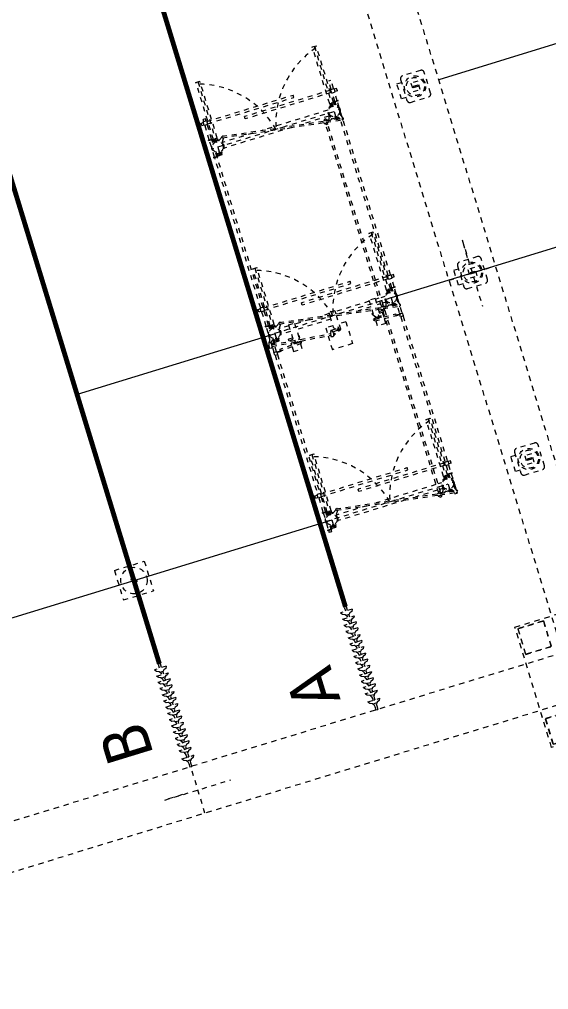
# Model space of a CAD drawing. Header units: metres. Extents: x 0 to 551036, y 0 to 1845929.
# Drawn here: x 547441.04 to 547451.92, y 1841870.06 to 1841889.98 of the extents above; entities that cross this region are included whole.
import ezdxf

# ---------------------------------------------------------------- set-up
doc = ezdxf.new("R2010")
doc.units = ezdxf.units.M
doc.header["$MEASUREMENT"] = 0
for name, pattern in [('02 Xref HH1 MBXD$0$HIDDEN', [0.375, 0.25, -0.125]), ('02 Xref HH1 NDK$0$HIDDEN', [0.375, 0.25, -0.125]), ('02 Xref KB1 MBTB$0$DASHED2', [0.375, 0.25, -0.125]), ('02 Xref KB1 MBTB$0$HIDDEN', [0.375, 0.25, -0.125])]:
    doc.linetypes.add(name, pattern=pattern)
doc.layers.add('_0', color=7, linetype='Continuous', lineweight=0)
doc.layers.add('Level 59', color=7, linetype='Continuous', lineweight=0)
doc.styles.add('Tahoma-R', font='tahoma.ttf')

# ---------------------------------------------------------------- blocks, each defined once
blk = doc.blocks.new('YL')
at = {"color": 251, "linetype": '02 Xref HH1 NDK$0$HIDDEN', "lineweight": -2, "ltscale": 4500}
for p, q in [((-933392, 2746396, 0), (-923392, 2736396, 0)), ((-923392, 2746396, 0), (-933392, 2736396, 0)), ((-933392, 2576396, 0), (-933392, 2736396, 0)), ((-923392, 2576396, 0), (-923392, 2736396, 0)), ((-933392, 2576396, 0), (-923392, 2566396, 0)), ((-923392, 2576396, 0), (-933392, 2566396, 0))]:
    blk.add_line(p, q, dxfattribs=at)
at = {"color": 251, "linetype": '02 Xref HH1 NDK$0$HIDDEN', "lineweight": -2, "ltscale": 4500, "elevation": 0}
for points in [[(-941302, 2728486), (-915482, 2728486), (-915482, 2754306), (-941302, 2754306), (-941302, 2728486)], [(-940802, 2753806), (-935302, 2753806), (-935302, 2748306), (-940802, 2748306), (-940802, 2753806)], [(-915982, 2753806), (-921482, 2753806), (-921482, 2748306), (-915982, 2748306), (-915982, 2753806)], [(-923392, 2736396), (-933392, 2736396), (-933392, 2746396), (-923392, 2746396), (-923392, 2736396)], [(-933392, 2736396), (-923392, 2736396), (-923392, 2746396), (-933392, 2746396), (-933392, 2736396)], [(-940802, 2728986), (-935302, 2728986), (-935302, 2734486), (-940802, 2734486), (-940802, 2728986)], [(-915982, 2728986), (-921482, 2728986), (-921482, 2734486), (-915982, 2734486), (-915982, 2728986)], [(-941302, 2584306), (-915482, 2584306), (-915482, 2558486), (-941302, 2558486), (-941302, 2584306)], [(-940802, 2583806), (-935302, 2583806), (-935302, 2578306), (-940802, 2578306), (-940802, 2583806)], [(-915982, 2583806), (-921482, 2583806), (-921482, 2578306), (-915982, 2578306), (-915982, 2583806)], [(-923392, 2566396), (-933392, 2566396), (-933392, 2576396), (-923392, 2576396), (-923392, 2566396)], [(-923392, 2576396), (-933392, 2576396), (-933392, 2566396), (-923392, 2566396), (-923392, 2576396)], [(-933392, 2576396), (-923392, 2576396), (-923392, 2566396), (-933392, 2566396), (-933392, 2576396)], [(-940802, 2558986), (-935302, 2558986), (-935302, 2564486), (-940802, 2564486), (-940802, 2558986)], [(-915982, 2558986), (-921482, 2558986), (-921482, 2564486), (-915982, 2564486), (-915982, 2558986)]]:
    blk.add_lwpolyline(points, close=True, dxfattribs=at)
at = {"color": 251, "linetype": '02 Xref HH1 NDK$0$HIDDEN', "elevation": 0}
for points in [[(-928392, 2659678), (-928392, 2663497), (-928392, 2649295)], [(-933392, 2656396), (-923392, 2656396)]]:
    blk.add_lwpolyline(points, dxfattribs=at)
blk = doc.blocks.new('PL')
at = {"color": 251, "linetype": '02 Xref KB1 MBTB$0$HIDDEN', "lineweight": -2, "ltscale": 2000}
for p, q in [((485148, 3219606, 0), (485142, 3219600, 0)), ((485142, 3219600, 0), (485142, 3213192, 0)), ((491485, 3219606, 0), (485148, 3219606, 0)), ((491485, 3219606, 0), (491492, 3219600, 0)), ((491492, 3219600, 0), (491492, 3213192, 0)), ((485142, 3213192, 0), (485148, 3213186, 0)), ((491492, 3213192, 0), (491485, 3213186, 0)), ((491485, 3213186, 0), (485148, 3213186, 0)), ((493571, 3175723, 0), (493571, 3175223, 0)), ((493571, 3175723, 0), (494071, 3175723, 0)), ((494071, 3175723, 0), (494071, 3175223, 0)), ((525764, 3175683, 0), (525730, 3175365, 0)), ((526060, 3175792, 0), (525919, 3175807, 0)), ((526068, 3175891, 0), (526058, 3175792, 0)), ((526393, 3175755, 0), (526060, 3175792, 0)), ((526406, 3175855, 0), (526068, 3175891, 0)), ((526473, 3175744, 0), (526391, 3175753, 0)), ((526406, 3175855, 0), (526396, 3175755, 0)), ((526823, 3175574, 0), (526475, 3175746, 0)), ((526913, 3175529, 0), (526823, 3175574, 0)), ((527247, 3175290, 0), (526992, 3175545, 0)), ((533571, 3175723, 0), (533571, 3175223, 0)), ((533571, 3175723, 0), (534071, 3175723, 0)), ((534071, 3175723, 0), (534071, 3175223, 0)), ((573571, 3175723, 0), (574071, 3175723, 0)), ((573571, 3175723, 0), (573571, 3175223, 0)), ((574071, 3175723, 0), (574071, 3175223, 0)), ((486030, 3174598, 0), (486030, 3175098, 0)), ((486498, 3175098, 0), (486030, 3175098, 0)), ((486498, 3174598, 0), (486030, 3174598, 0)), ((486498, 3175298, 0), (486498, 3174348, 0)), ((486598, 3175298, 0), (486498, 3175298, 0)), ((486498, 3174348, 0), (487179, 3174348, 0)), ((486598, 3175298, 0), (486598, 3174448, 0)), ((487967, 3175098, 0), (486598, 3175098, 0)), ((487314, 3174598, 0), (486598, 3174598, 0)), ((486598, 3174448, 0), (487225, 3174448, 0)), ((486656, 3174268, 0), (486656, 3173428, 0)), ((486656, 3174268, 0), (486998, 3174268, 0)), ((486656, 3173428, 0), (486998, 3173428, 0)), ((502372, 3173848, 0), (486705, 3173848, 0)), ((486906, 3174029, 0), (486906, 3173644, 0)), ((486906, 3174029, 0), (486906, 3173644, 0)), ((486906, 3174029, 0), (486906, 3173644, 0)), ((486998, 3174248, 0), (486998, 3174348, 0)), ((486998, 3174248, 0), (487143, 3174248, 0)), ((486998, 3173448, 0), (487143, 3173448, 0)), ((486998, 3173448, 0), (486998, 3173348, 0)), ((486998, 3173448, 0), (486998, 3173348, 0)), ((488406, 3175199, 0), (488406, 3148848, 0)), ((490214, 3175098, 0), (488846, 3175098, 0)), ((490214, 3174598, 0), (489498, 3174598, 0)), ((490214, 3174448, 0), (489587, 3174448, 0)), ((489814, 3174348, 0), (489633, 3174348, 0)), ((490314, 3174348, 0), (489633, 3174348, 0)), ((489814, 3174248, 0), (489669, 3174248, 0)), ((489814, 3173448, 0), (489669, 3173448, 0)), ((489814, 3174248, 0), (489814, 3174348, 0)), ((490156, 3174268, 0), (489814, 3174268, 0)), ((489814, 3173448, 0), (489814, 3173348, 0)), ((489814, 3173448, 0), (489814, 3173348, 0)), ((490156, 3173428, 0), (489814, 3173428, 0)), ((489906, 3174029, 0), (489906, 3173644, 0)), ((489906, 3174029, 0), (489906, 3173644, 0)), ((490156, 3174268, 0), (490156, 3173428, 0)), ((490156, 3174268, 0), (502372, 3174268, 0)), ((490156, 3173428, 0), (502372, 3173428, 0)), ((490214, 3175298, 0), (490214, 3174448, 0)), ((490214, 3175298, 0), (490314, 3175298, 0)), ((490314, 3175298, 0), (490314, 3174348, 0)), ((493446, 3175098, 0), (490314, 3175098, 0)), ((493446, 3174598, 0), (490314, 3174598, 0)), ((493446, 3174473, 0), (493446, 3175223, 0)), ((493446, 3175223, 0), (494196, 3175223, 0)), ((493446, 3174473, 0), (494196, 3174473, 0)), ((493571, 3174473, 0), (493571, 3155898, 0)), ((494071, 3174473, 0), (494071, 3155898, 0)), ((494196, 3174473, 0), (494196, 3175223, 0)), ((524076, 3175098, 0), (494196, 3175098, 0)), ((524076, 3174598, 0), (494196, 3174598, 0)), ((502372, 3174268, 0), (502372, 3173428, 0)), ((524076, 3175168, 0), (524076, 3174528, 0)), ((524076, 3175168, 0), (524676, 3175168, 0)), ((524076, 3174598, 0), (524076, 3174598, 0)), ((524076, 3174528, 0), (524526, 3174528, 0)), ((524526, 3174620, 0), (524526, 3173430, 0)), ((524526, 3174620, 0), (524626, 3174620, 0)), ((524603, 3173430, 0), (524526, 3173430, 0)), ((524585, 3173790, 0), (524922, 3173806, 0)), ((524808, 3169241, 0), (524585, 3173790, 0)), ((524626, 3174620, 0), (524626, 3173792, 0)), ((524626, 3174528, 0), (524676, 3174528, 0)), ((525989, 3175196, 0), (524640, 3162968, 0)), ((524676, 3175168, 0), (524676, 3174528, 0)), ((524676, 3175098, 0), (525978, 3175098, 0)), ((524676, 3174598, 0), (525921, 3174598, 0)), ((525145, 3169257, 0), (524922, 3173806, 0)), ((526327, 3175159, 0), (524977, 3162920, 0)), ((525995, 3175195, 0), (525854, 3175210, 0)), ((526328, 3175159, 0), (525995, 3175195, 0)), ((526263, 3174598, 0), (526498, 3174598, 0)), ((526320, 3175098, 0), (526498, 3175098, 0)), ((526410, 3175150, 0), (526328, 3175159, 0)), ((526707, 3175224, 0), (526410, 3175150, 0)), ((526498, 3175172, 0), (526498, 3174348, 0)), ((526498, 3174348, 0), (527179, 3174348, 0)), ((530257, 3173848, 0), (526550, 3173848, 0)), ((526598, 3175197, 0), (526598, 3174448, 0)), ((526598, 3175098, 0), (526873, 3175098, 0)), ((526598, 3174598, 0), (527314, 3174598, 0)), ((526598, 3174448, 0), (527225, 3174448, 0)), ((526656, 3174268, 0), (526656, 3173428, 0)), ((526656, 3174268, 0), (526998, 3174268, 0)), ((526656, 3173428, 0), (526998, 3173428, 0)), ((542372, 3173848, 0), (526705, 3173848, 0)), ((526884, 3175268, 0), (526707, 3175224, 0)), ((527339, 3174633, 0), (526753, 3175219, 0)), ((526906, 3174029, 0), (526906, 3173644, 0)), ((526906, 3174029, 0), (526906, 3173644, 0)), ((526906, 3174029, 0), (526906, 3173644, 0)), ((526998, 3174248, 0), (526998, 3174348, 0)), ((526998, 3174348, 0), (527179, 3174348, 0)), ((526998, 3174248, 0), (527143, 3174248, 0)), ((526998, 3173448, 0), (527143, 3173448, 0)), ((526998, 3173448, 0), (526998, 3173348, 0)), ((526998, 3173448, 0), (526998, 3173348, 0)), ((527530, 3175173, 0), (528406, 3175173, 0)), ((528404, 3173848, 0), (528406, 3148848, 0)), ((528846, 3175098, 0), (530214, 3175098, 0)), ((529498, 3174598, 0), (530214, 3174598, 0)), ((530214, 3174448, 0), (529587, 3174448, 0)), ((529814, 3174348, 0), (529633, 3174348, 0)), ((530314, 3174348, 0), (529633, 3174348, 0)), ((529814, 3174248, 0), (529669, 3174248, 0)), ((529814, 3173448, 0), (529669, 3173448, 0)), ((529814, 3174248, 0), (529814, 3174348, 0)), ((530156, 3174268, 0), (529814, 3174268, 0)), ((529814, 3173448, 0), (529814, 3173348, 0)), ((529814, 3173448, 0), (529814, 3173348, 0)), ((530156, 3173428, 0), (529814, 3173428, 0)), ((529906, 3174029, 0), (529906, 3173644, 0)), ((529906, 3174029, 0), (529906, 3173644, 0)), ((530156, 3174268, 0), (530156, 3173428, 0)), ((530156, 3174268, 0), (542372, 3174268, 0)), ((530156, 3173428, 0), (542372, 3173428, 0)), ((530214, 3175298, 0), (530214, 3174448, 0)), ((530214, 3175298, 0), (530314, 3175298, 0)), ((530314, 3175298, 0), (530314, 3174348, 0)), ((530314, 3175098, 0), (533446, 3175098, 0)), ((530314, 3174598, 0), (533446, 3174598, 0)), ((533446, 3174473, 0), (533446, 3175223, 0)), ((533446, 3175223, 0), (534196, 3175223, 0)), ((533446, 3174473, 0), (534196, 3174473, 0)), ((533571, 3174473, 0), (533571, 3155898, 0)), ((534071, 3174473, 0), (534071, 3155898, 0)), ((534196, 3174473, 0), (534196, 3175223, 0)), ((534196, 3175098, 0), (566498, 3175098, 0)), ((534196, 3174598, 0), (566498, 3174598, 0)), ((542372, 3174268, 0), (542372, 3173428, 0)), ((566498, 3175298, 0), (566498, 3174348, 0)), ((566598, 3175298, 0), (566498, 3175298, 0)), ((566498, 3174348, 0), (567179, 3174348, 0)), ((566598, 3175298, 0), (566598, 3174448, 0)), ((566598, 3175098, 0), (567967, 3175098, 0)), ((566598, 3174598, 0), (567314, 3174598, 0)), ((566598, 3174448, 0), (567225, 3174448, 0)), ((566656, 3174268, 0), (566656, 3173428, 0)), ((566656, 3174268, 0), (566998, 3174268, 0)), ((566656, 3173428, 0), (566998, 3173428, 0)), ((582372, 3173848, 0), (566705, 3173848, 0)), ((582372, 3173848, 0), (566705, 3173848, 0)), ((566906, 3174029, 0), (566906, 3173644, 0)), ((566906, 3174029, 0), (566906, 3173644, 0)), ((566906, 3174029, 0), (566906, 3173644, 0)), ((566998, 3174248, 0), (566998, 3174348, 0)), ((566998, 3174348, 0), (567179, 3174348, 0)), ((566998, 3174248, 0), (567143, 3174248, 0)), ((566998, 3173448, 0), (566998, 3173348, 0)), ((566998, 3173448, 0), (566998, 3173348, 0)), ((566998, 3173448, 0), (567143, 3173448, 0)), ((568406, 3175199, 0), (568406, 3175173, 0)), ((568406, 3173848, 0), (568406, 3148848, 0)), ((568846, 3175098, 0), (570214, 3175098, 0)), ((569498, 3174598, 0), (570214, 3174598, 0)), ((570214, 3174448, 0), (569587, 3174448, 0)), ((569814, 3174348, 0), (569633, 3174348, 0)), ((570314, 3174348, 0), (569633, 3174348, 0)), ((569814, 3174248, 0), (569669, 3174248, 0)), ((569814, 3173448, 0), (569669, 3173448, 0)), ((569814, 3174248, 0), (569814, 3174348, 0)), ((570156, 3174268, 0), (569814, 3174268, 0)), ((569814, 3173448, 0), (569814, 3173348, 0)), ((569814, 3173448, 0), (569814, 3173348, 0)), ((570156, 3173428, 0), (569814, 3173428, 0)), ((569906, 3174029, 0), (569906, 3173644, 0)), ((569906, 3174029, 0), (569906, 3173644, 0)), ((570156, 3174268, 0), (570156, 3173428, 0)), ((570156, 3174268, 0), (582372, 3174268, 0)), ((570156, 3173428, 0), (582372, 3173428, 0)), ((570214, 3175298, 0), (570214, 3174448, 0)), ((570214, 3175298, 0), (570314, 3175298, 0)), ((570314, 3175298, 0), (570314, 3174348, 0)), ((570314, 3175098, 0), (573446, 3175098, 0)), ((570314, 3174598, 0), (573446, 3174598, 0)), ((573446, 3175223, 0), (574196, 3175223, 0)), ((573446, 3174473, 0), (573446, 3175223, 0)), ((573446, 3174473, 0), (574196, 3174473, 0)), ((573571, 3174473, 0), (573571, 3155898, 0)), ((574071, 3174473, 0), (574071, 3155898, 0)), ((574196, 3174473, 0), (574196, 3175223, 0)), ((574196, 3175098, 0), (574696, 3175098, 0)), ((574196, 3174598, 0), (574696, 3174598, 0)), ((574696, 3174598, 0), (574696, 3175098, 0)), ((582372, 3174268, 0), (582372, 3173428, 0)), ((489946, 3172410, 0), (486745, 3151064, 0)), ((486998, 3173348, 0), (487179, 3173348, 0)), ((490242, 3172366, 0), (487048, 3151064, 0)), ((487806, 3158143, 0), (487806, 3172667, 0)), ((489006, 3166145, 0), (489006, 3172640, 0)), ((489182, 3172587, 0), (489898, 3172092, 0)), ((489814, 3173348, 0), (489633, 3173348, 0)), ((489667, 3173073, 0), (490146, 3172380, 0)), ((489946, 3172410, 0), (490242, 3172366, 0)), ((526016, 3171243, 0), (526016, 3171498, 0)), ((526016, 3171498, 0), (526406, 3171498, 0)), ((526406, 3170648, 0), (526406, 3171498, 0)), ((529946, 3172410, 0), (526745, 3151064, 0)), ((526998, 3173348, 0), (527179, 3173348, 0)), ((530242, 3172366, 0), (527048, 3151064, 0)), ((527806, 3170648, 0), (527806, 3172667, 0)), ((529006, 3170648, 0), (529006, 3172640, 0)), ((529182, 3172587, 0), (529898, 3172092, 0)), ((529814, 3173348, 0), (529633, 3173348, 0)), ((529667, 3173073, 0), (530146, 3172380, 0)), ((529946, 3172410, 0), (530242, 3172366, 0)), ((569946, 3172410, 0), (566745, 3151064, 0)), ((566998, 3173348, 0), (567179, 3173348, 0)), ((570242, 3172366, 0), (567048, 3151064, 0)), ((567806, 3158143, 0), (567806, 3172667, 0)), ((569006, 3166145, 0), (569006, 3172640, 0)), ((569182, 3172587, 0), (569898, 3172092, 0)), ((569814, 3173348, 0), (569633, 3173348, 0)), ((569667, 3173073, 0), (570146, 3172380, 0)), ((569946, 3172410, 0), (570242, 3172366, 0)), ((524710, 3171243, 0), (523666, 3171243, 0)), ((523666, 3171243, 0), (523666, 3169453, 0)), ((524798, 3169453, 0), (523666, 3169453, 0)), ((525015, 3170348, 0), (525806, 3170348, 0)), ((525540, 3171243, 0), (525048, 3171243, 0)), ((525121, 3170648, 0), (525079, 3170606, 0)), ((525384, 3169868, 0), (525104, 3170104, 0)), ((525472, 3170648, 0), (525121, 3170648, 0)), ((525357, 3169627, 0), (525150, 3169060, 0)), ((525337, 3169453, 0), (525293, 3169453, 0)), ((525406, 3170817, 0), (525406, 3169956, 0)), ((525879, 3169453, 0), (525679, 3169453, 0)), ((526004, 3169348, 0), (525696, 3169606, 0)), ((529221, 3170648, 0), (525815, 3170648, 0)), ((526086, 3171243, 0), (525882, 3171243, 0)), ((526086, 3170648, 0), (526086, 3171243, 0)), ((529221, 3170648, 0), (529221, 3169348, 0)), ((524808, 3169241, 0), (525145, 3169257, 0)), ((524971, 3169249, 0), (524932, 3169140, 0)), ((524932, 3169140, 0), (525150, 3169060, 0)), ((529221, 3169348, 0), (526004, 3169348, 0)), ((526016, 3169348, 0), (526016, 3169198, 0)), ((526016, 3169198, 0), (526406, 3169198, 0)), ((526406, 3169198, 0), (526406, 3169348, 0)), ((527806, 3161998, 0), (527806, 3169348, 0)), ((529006, 3166145, 0), (529006, 3169348, 0)), ((492271, 3166798, 0), (492771, 3166798, 0)), ((492271, 3148223, 0), (492271, 3166798, 0)), ((492771, 3148223, 0), (492771, 3166798, 0)), ((532271, 3166798, 0), (532771, 3166798, 0)), ((532271, 3148223, 0), (532271, 3166798, 0)), ((532771, 3148223, 0), (532771, 3166798, 0)), ((572271, 3166798, 0), (572771, 3166798, 0)), ((572271, 3148223, 0), (572271, 3166798, 0)), ((572771, 3148223, 0), (572771, 3166798, 0)), ((489006, 3151273, 0), (489006, 3164122, 0)), ((521696, 3159178, 0), (521696, 3163488, 0)), ((524703, 3163518, 0), (521716, 3163518, 0)), ((526406, 3163518, 0), (525045, 3163518, 0)), ((526406, 3161998, 0), (526406, 3163518, 0)), ((529006, 3161998, 0), (529006, 3163772, 0)), ((529006, 3161998, 0), (529006, 3163772, 0)), ((569006, 3150030, 0), (569006, 3164122, 0)), ((524329, 3162870, 0), (524285, 3162553, 0)), ((524545, 3162375, 0), (524404, 3162395, 0)), ((524628, 3162969, 0), (524487, 3162989, 0)), ((524542, 3162376, 0), (524504, 3162104, 0)), ((524841, 3162057, 0), (524504, 3162104, 0)), ((524877, 3162329, 0), (524545, 3162375, 0)), ((524960, 3162923, 0), (524628, 3162969, 0)), ((524879, 3162328, 0), (524841, 3162057, 0)), ((524958, 3162317, 0), (524877, 3162329, 0)), ((525436, 3162420, 0), (524958, 3162317, 0)), ((525042, 3162911, 0), (524960, 3162923, 0)), ((525472, 3162681, 0), (525042, 3162911, 0)), ((525206, 3162335, 0), (525206, 3161298, 0)), ((525406, 3161429, 0), (525406, 3160514, 0)), ((525408, 3162708, 0), (525506, 3162708, 0)), ((525606, 3162608, 0), (525506, 3162708, 0)), ((525606, 3162608, 0), (525606, 3161298, 0)), ((526004, 3161998, 0), (525606, 3161665, 0)), ((528437, 3161998, 0), (526004, 3161998, 0)), ((529221, 3161998, 0), (528740, 3161998, 0)), ((529221, 3160698, 0), (529221, 3161998, 0)), ((524848, 3160998, 0), (525857, 3160998, 0)), ((525206, 3161329, 0), (525021, 3161174, 0)), ((525021, 3160798, 0), (525021, 3161174, 0)), ((525121, 3160698, 0), (525021, 3160798, 0)), ((528242, 3160698, 0), (525121, 3160698, 0)), ((525606, 3161298, 0), (525206, 3161298, 0)), ((526406, 3159178, 0), (526406, 3160698, 0)), ((529221, 3160698, 0), (528545, 3160698, 0)), ((529006, 3153348, 0), (529006, 3160698, 0)), ((526406, 3159178, 0), (521696, 3159178, 0)), ((487806, 3151273, 0), (487806, 3156120, 0)), ((493571, 3155898, 0), (494071, 3155898, 0)), ((527806, 3153348, 0), (527806, 3156120, 0)), ((533571, 3155898, 0), (534071, 3155898, 0)), ((567806, 3150173, 0), (567806, 3156120, 0)), ((573571, 3155898, 0), (574071, 3155898, 0)), ((524808, 3153456, 0), (524585, 3148907, 0)), ((524808, 3153456, 0), (525145, 3153439, 0)), ((525145, 3153439, 0), (524922, 3148891, 0)), ((524932, 3153557, 0), (525150, 3153636, 0)), ((524971, 3153448, 0), (524932, 3153557, 0)), ((525430, 3152867, 0), (525150, 3153636, 0)), ((526016, 3153348, 0), (526016, 3153498, 0)), ((526016, 3153498, 0), (526406, 3153498, 0)), ((526406, 3153498, 0), (526406, 3153348, 0)), ((486690, 3151514, 0), (486812, 3151514, 0)), ((524798, 3153243, 0), (523666, 3153243, 0)), ((523666, 3151453, 0), (523666, 3153243, 0)), ((524710, 3151453, 0), (523666, 3151453, 0)), ((525015, 3152348, 0), (525806, 3152348, 0)), ((525882, 3151453, 0), (525048, 3151453, 0)), ((525121, 3152048, 0), (525079, 3152091, 0)), ((525384, 3152828, 0), (525104, 3152593, 0)), ((525472, 3152048, 0), (525121, 3152048, 0)), ((525337, 3153243, 0), (525293, 3153243, 0)), ((526004, 3153348, 0), (525384, 3152828, 0)), ((525406, 3151880, 0), (525406, 3152741, 0)), ((529221, 3152048, 0), (525472, 3152048, 0)), ((525879, 3153243, 0), (525679, 3153243, 0)), ((526086, 3151453, 0), (525882, 3151453, 0)), ((529221, 3153348, 0), (526004, 3153348, 0)), ((526016, 3151453, 0), (526016, 3151198, 0)), ((526086, 3152048, 0), (526086, 3151453, 0)), ((526406, 3152048, 0), (526406, 3151198, 0)), ((526690, 3151514, 0), (526812, 3151514, 0)), ((527806, 3151273, 0), (527806, 3152048, 0)), ((529006, 3151273, 0), (529006, 3152048, 0)), ((529221, 3152048, 0), (529221, 3153348, 0)), ((566690, 3151514, 0), (566812, 3151514, 0)), ((486745, 3151064, 0), (486208, 3147483, 0)), ((486550, 3151239, 0), (486250, 3151239, 0)), ((486250, 3150889, 0), (486250, 3151239, 0)), ((486550, 3150889, 0), (486250, 3150889, 0)), ((487048, 3151064, 0), (486504, 3147438, 0)), ((486550, 3151231, 0), (486550, 3151374, 0)), ((486550, 3150896, 0), (486550, 3151231, 0)), ((486550, 3150814, 0), (486550, 3150896, 0)), ((486662, 3150511, 0), (486550, 3150814, 0)), ((486964, 3150008, 0), (486899, 3150072, 0)), ((486982, 3150356, 0), (487150, 3150814, 0)), ((487247, 3150290, 0), (487036, 3150502, 0)), ((487081, 3149725, 0), (487081, 3148848, 0)), ((487150, 3151231, 0), (487150, 3151374, 0)), ((487450, 3151239, 0), (487150, 3151239, 0)), ((487150, 3150896, 0), (487150, 3151231, 0)), ((487150, 3150814, 0), (487150, 3150896, 0)), ((487450, 3150889, 0), (487150, 3150889, 0)), ((487450, 3150855, 0), (487450, 3151273, 0)), ((492271, 3151273, 0), (487450, 3151273, 0)), ((492271, 3150855, 0), (487450, 3150855, 0)), ((487530, 3150173, 0), (487868, 3150173, 0)), ((487806, 3150173, 0), (487806, 3150855, 0)), ((487995, 3150108, 0), (487974, 3150129, 0)), ((489006, 3150030, 0), (489006, 3150855, 0)), ((526250, 3151273, 0), (492771, 3151273, 0)), ((526250, 3150855, 0), (492771, 3150855, 0)), ((526016, 3151198, 0), (526406, 3151198, 0)), ((526745, 3151064, 0), (526208, 3147483, 0)), ((526250, 3150855, 0), (526250, 3151273, 0)), ((526550, 3151239, 0), (526250, 3151239, 0)), ((526550, 3150889, 0), (526250, 3150889, 0)), ((527048, 3151064, 0), (526504, 3147438, 0)), ((526550, 3151231, 0), (526550, 3151374, 0)), ((526550, 3150896, 0), (526550, 3151231, 0)), ((526550, 3150814, 0), (526550, 3150896, 0)), ((526662, 3150511, 0), (526550, 3150814, 0)), ((526964, 3150008, 0), (526899, 3150072, 0)), ((526982, 3150356, 0), (527150, 3150814, 0)), ((527247, 3150290, 0), (527036, 3150502, 0)), ((527081, 3149725, 0), (527081, 3148848, 0)), ((527150, 3151231, 0), (527150, 3151374, 0)), ((527450, 3151239, 0), (527150, 3151239, 0)), ((527150, 3150896, 0), (527150, 3151231, 0)), ((527150, 3150814, 0), (527150, 3150896, 0)), ((527450, 3150889, 0), (527150, 3150889, 0)), ((527450, 3150855, 0), (527450, 3151273, 0)), ((527450, 3151273, 0), (532271, 3151273, 0)), ((527450, 3150855, 0), (532271, 3150855, 0)), ((527530, 3150173, 0), (527868, 3150173, 0)), ((527806, 3150173, 0), (527806, 3150855, 0)), ((527995, 3150108, 0), (527974, 3150129, 0)), ((529006, 3150030, 0), (529006, 3150855, 0)), ((532771, 3151273, 0), (566250, 3151273, 0)), ((532771, 3150855, 0), (566250, 3150855, 0)), ((566745, 3151064, 0), (566208, 3147483, 0)), ((566250, 3150855, 0), (566250, 3151273, 0)), ((566250, 3151239, 0), (566550, 3151239, 0)), ((566250, 3150889, 0), (566550, 3150889, 0)), ((567048, 3151064, 0), (566504, 3147438, 0)), ((566550, 3151231, 0), (566550, 3151374, 0)), ((566550, 3150896, 0), (566550, 3151231, 0)), ((566550, 3150814, 0), (566550, 3150896, 0)), ((566662, 3150511, 0), (566550, 3150814, 0)), ((566964, 3150008, 0), (566899, 3150072, 0)), ((566982, 3150356, 0), (567150, 3150814, 0)), ((567247, 3150290, 0), (567036, 3150502, 0)), ((567081, 3149725, 0), (567081, 3148848, 0)), ((567150, 3151231, 0), (567150, 3151374, 0)), ((567150, 3151239, 0), (567450, 3151239, 0)), ((567150, 3150896, 0), (567150, 3151231, 0)), ((567150, 3150814, 0), (567150, 3150896, 0)), ((567150, 3150889, 0), (567450, 3150889, 0)), ((567450, 3150889, 0), (567450, 3151239, 0)), ((567530, 3150173, 0), (567868, 3150173, 0)), ((567995, 3150108, 0), (567974, 3150129, 0)), ((486300, 3148098, 0), (486030, 3148098, 0)), ((486030, 3148098, 0), (486030, 3147598, 0)), ((486225, 3147598, 0), (486030, 3147598, 0)), ((486208, 3147483, 0), (486504, 3147438, 0)), ((487339, 3147821, 0), (486517, 3147520, 0)), ((486598, 3147398, 0), (486598, 3147550, 0)), ((486991, 3148413, 0), (486600, 3148075, 0)), ((486626, 3148248, 0), (486800, 3148248, 0)), ((486641, 3148348, 0), (486916, 3148348, 0)), ((486656, 3148428, 0), (487007, 3148428, 0)), ((502372, 3148848, 0), (486705, 3148848, 0)), ((487967, 3147598, 0), (486731, 3147598, 0)), ((486779, 3149268, 0), (487081, 3149268, 0)), ((486906, 3149029, 0), (486906, 3148644, 0)), ((486906, 3149029, 0), (486906, 3148644, 0)), ((486906, 3149029, 0), (486906, 3148644, 0)), ((490214, 3147598, 0), (488846, 3147598, 0)), ((490214, 3148098, 0), (489498, 3148098, 0)), ((490214, 3148248, 0), (489587, 3148248, 0)), ((489814, 3149348, 0), (489633, 3149348, 0)), ((489814, 3148348, 0), (489633, 3148348, 0)), ((490314, 3148348, 0), (489633, 3148348, 0)), ((489814, 3149248, 0), (489669, 3149248, 0)), ((489814, 3148448, 0), (489669, 3148448, 0)), ((489814, 3149248, 0), (489814, 3149348, 0)), ((490156, 3149268, 0), (489814, 3149268, 0)), ((489814, 3148448, 0), (489814, 3148348, 0)), ((490156, 3148428, 0), (489814, 3148428, 0)), ((489906, 3149029, 0), (489906, 3148644, 0)), ((489906, 3149029, 0), (489906, 3148644, 0)), ((490156, 3149268, 0), (490156, 3148428, 0)), ((490156, 3149268, 0), (502372, 3149268, 0)), ((490156, 3148428, 0), (502372, 3148428, 0)), ((490214, 3147398, 0), (490214, 3148248, 0)), ((490314, 3147398, 0), (490314, 3148348, 0)), ((492146, 3148098, 0), (490314, 3148098, 0)), ((492146, 3147598, 0), (490314, 3147598, 0)), ((492146, 3148223, 0), (492896, 3148223, 0)), ((492146, 3148223, 0), (492146, 3147473, 0)), ((492146, 3147473, 0), (492896, 3147473, 0)), ((492271, 3146973, 0), (492271, 3147473, 0)), ((492771, 3146973, 0), (492771, 3147473, 0)), ((492896, 3148223, 0), (492896, 3147473, 0)), ((524076, 3148098, 0), (492896, 3148098, 0)), ((524076, 3147598, 0), (492896, 3147598, 0)), ((502372, 3149268, 0), (502372, 3148428, 0)), ((524076, 3147528, 0), (524076, 3148168, 0)), ((524076, 3148168, 0), (524526, 3148168, 0)), ((524076, 3148098, 0), (524076, 3148098, 0)), ((524076, 3147528, 0), (524676, 3147528, 0)), ((524526, 3148076, 0), (524526, 3149267, 0)), ((524603, 3149267, 0), (524526, 3149267, 0)), ((524526, 3148076, 0), (524626, 3148076, 0)), ((524585, 3148907, 0), (524922, 3148891, 0)), ((524626, 3148076, 0), (524626, 3148905, 0)), ((524626, 3148168, 0), (524676, 3148168, 0)), ((524676, 3147528, 0), (524676, 3148168, 0)), ((524905, 3148098, 0), (524676, 3148098, 0)), ((524905, 3147598, 0), (524676, 3147598, 0)), ((524905, 3148098, 0), (526300, 3148098, 0)), ((524905, 3147598, 0), (526225, 3147598, 0)), ((526208, 3147483, 0), (526504, 3147438, 0)), ((527339, 3147821, 0), (526517, 3147520, 0)), ((526991, 3148413, 0), (526600, 3148075, 0)), ((526656, 3148428, 0), (527007, 3148428, 0)), ((526698, 3148428, 0), (526748, 3148428, 0)), ((530350, 3148848, 0), (526705, 3148848, 0)), ((542372, 3148848, 0), (526705, 3148848, 0)), ((526731, 3147598, 0), (527967, 3147598, 0)), ((526779, 3149268, 0), (527081, 3149268, 0)), ((526906, 3149029, 0), (526906, 3148644, 0)), ((526906, 3149029, 0), (526906, 3148644, 0)), ((526906, 3149029, 0), (526906, 3148644, 0)), ((528846, 3147598, 0), (530214, 3147598, 0)), ((529498, 3148098, 0), (530214, 3148098, 0)), ((530214, 3148248, 0), (529587, 3148248, 0)), ((529814, 3149348, 0), (529633, 3149348, 0)), ((529814, 3148348, 0), (529633, 3148348, 0)), ((530314, 3148348, 0), (529633, 3148348, 0)), ((529814, 3149248, 0), (529669, 3149248, 0)), ((529814, 3148448, 0), (529669, 3148448, 0)), ((529814, 3149248, 0), (529814, 3149348, 0)), ((530156, 3149268, 0), (529814, 3149268, 0)), ((529814, 3148448, 0), (529814, 3148348, 0)), ((530156, 3148428, 0), (529814, 3148428, 0)), ((529906, 3149029, 0), (529906, 3148644, 0)), ((529906, 3149029, 0), (529906, 3148644, 0)), ((530156, 3149268, 0), (530156, 3148428, 0)), ((530156, 3149268, 0), (542372, 3149268, 0)), ((530156, 3148428, 0), (542372, 3148428, 0)), ((530214, 3147398, 0), (530214, 3148248, 0)), ((530314, 3147398, 0), (530314, 3148348, 0)), ((530314, 3148098, 0), (532146, 3148098, 0)), ((530314, 3147598, 0), (532146, 3147598, 0)), ((532146, 3148223, 0), (532146, 3147473, 0)), ((532146, 3148223, 0), (532896, 3148223, 0)), ((532146, 3147473, 0), (532896, 3147473, 0)), ((532271, 3146973, 0), (532271, 3147473, 0)), ((532771, 3146973, 0), (532771, 3147473, 0)), ((532896, 3148223, 0), (532896, 3147473, 0)), ((532896, 3148098, 0), (566300, 3148098, 0)), ((532896, 3147598, 0), (566225, 3147598, 0)), ((542372, 3149268, 0), (542372, 3148428, 0)), ((566208, 3147483, 0), (566504, 3147438, 0)), ((567339, 3147821, 0), (566517, 3147520, 0)), ((566991, 3148413, 0), (566600, 3148075, 0)), ((566656, 3148428, 0), (567007, 3148428, 0)), ((582372, 3148848, 0), (566705, 3148848, 0)), ((566731, 3147598, 0), (567967, 3147598, 0)), ((566779, 3149268, 0), (567081, 3149268, 0)), ((566906, 3149029, 0), (566906, 3148644, 0)), ((566906, 3149029, 0), (566906, 3148644, 0)), ((566906, 3149029, 0), (566906, 3148644, 0)), ((568846, 3147598, 0), (570214, 3147598, 0)), ((569498, 3148098, 0), (570214, 3148098, 0)), ((570214, 3148248, 0), (569587, 3148248, 0)), ((569814, 3149348, 0), (569633, 3149348, 0)), ((569814, 3148348, 0), (569633, 3148348, 0)), ((570314, 3148348, 0), (569633, 3148348, 0)), ((569814, 3149248, 0), (569669, 3149248, 0)), ((569814, 3148448, 0), (569669, 3148448, 0)), ((569814, 3149248, 0), (569814, 3149348, 0)), ((570156, 3149268, 0), (569814, 3149268, 0)), ((569814, 3148448, 0), (569814, 3148348, 0)), ((570156, 3148428, 0), (569814, 3148428, 0)), ((569906, 3149029, 0), (569906, 3148644, 0)), ((569906, 3149029, 0), (569906, 3148644, 0)), ((570156, 3149268, 0), (570156, 3148428, 0)), ((570156, 3149268, 0), (582372, 3149268, 0)), ((570156, 3148428, 0), (582372, 3148428, 0)), ((570214, 3147398, 0), (570214, 3148248, 0)), ((570314, 3147398, 0), (570314, 3148348, 0)), ((570314, 3148098, 0), (572146, 3148098, 0)), ((570314, 3147598, 0), (572146, 3147598, 0)), ((572146, 3148223, 0), (572146, 3147473, 0)), ((572146, 3148223, 0), (572896, 3148223, 0)), ((572146, 3147473, 0), (572896, 3147473, 0)), ((572271, 3146973, 0), (572271, 3147473, 0)), ((572771, 3146973, 0), (572771, 3147473, 0)), ((572896, 3148223, 0), (572896, 3147473, 0)), ((572896, 3148098, 0), (574696, 3148098, 0)), ((572896, 3147598, 0), (574696, 3147598, 0)), ((574696, 3148098, 0), (574696, 3147598, 0)), ((582372, 3149268, 0), (582372, 3148428, 0)), ((486498, 3147398, 0), (486498, 3147439, 0)), ((486598, 3147398, 0), (486498, 3147398, 0)), ((490214, 3147398, 0), (490314, 3147398, 0)), ((492271, 3146973, 0), (492771, 3146973, 0)), ((530214, 3147398, 0), (530314, 3147398, 0)), ((532271, 3146973, 0), (532771, 3146973, 0)), ((570214, 3147398, 0), (570314, 3147398, 0)), ((572271, 3146973, 0), (572771, 3146973, 0)), ((490634, 3133874), (486157, 3133874)), ((486763, 3134849), (490020, 3134849)), ((486763, 3133870), (486763, 3134849)), ((490020, 3134849), (490020, 3133870)), ((530652, 3133878), (526175, 3133878)), ((526782, 3134853), (530039, 3134853)), ((526782, 3133873), (526782, 3134853)), ((530039, 3134853), (530039, 3133873)), ((570647, 3133874, 0), (566170, 3133874, 0)), ((566776, 3134849, 0), (570034, 3134849, 0)), ((566776, 3133870, 0), (566776, 3134849, 0)), ((570034, 3134849, 0), (570034, 3133870, 0)), ((485552, 3133269), (485552, 3129397)), ((487500, 3132053), (487506, 3132059)), ((487500, 3132053), (487500, 3130613)), ((489285, 3132059), (487506, 3132059)), ((488273, 3131827), (488279, 3131833)), ((488273, 3131827), (488273, 3130855)), ((488496, 3131833), (488279, 3131833)), ((488496, 3131833), (488502, 3131827)), ((488502, 3130855), (488502, 3131827)), ((489291, 3132053), (489285, 3132059)), ((489291, 3130613), (489291, 3132053)), ((491239, 3129397), (491239, 3133269)), ((525570, 3133273), (525570, 3129401)), ((527518, 3132056), (527524, 3132063)), ((527518, 3132056), (527518, 3130617)), ((529304, 3132063), (527524, 3132063)), ((528292, 3131830), (528298, 3131836)), ((528292, 3131830), (528292, 3130858)), ((528515, 3131836), (528298, 3131836)), ((528515, 3131836), (528521, 3131830)), ((528521, 3130858), (528521, 3131830)), ((529310, 3132056), (529304, 3132063)), ((529310, 3130617), (529310, 3132056)), ((531257, 3129401), (531257, 3133273)), ((565565, 3133269, 0), (565565, 3129397, 0)), ((567513, 3132053, 0), (567519, 3132059, 0)), ((567513, 3132053, 0), (567513, 3130613, 0)), ((569298, 3132059, 0), (567519, 3132059, 0)), ((568286, 3131827, 0), (568292, 3131833, 0)), ((568286, 3131827, 0), (568286, 3130855, 0)), ((568509, 3131833, 0), (568292, 3131833, 0)), ((568509, 3131833, 0), (568515, 3131827, 0)), ((568515, 3130855, 0), (568515, 3131827, 0)), ((569304, 3132053, 0), (569298, 3132059, 0)), ((569304, 3130613, 0), (569304, 3132053, 0)), ((571252, 3129397, 0), (571252, 3133269, 0)), ((487506, 3130607), (487500, 3130613)), ((487506, 3130607), (489285, 3130607)), ((488279, 3130849), (488273, 3130855)), ((488279, 3130849), (488496, 3130849)), ((488496, 3130849), (488502, 3130855)), ((489285, 3130607), (489291, 3130613)), ((527524, 3130611), (527518, 3130617)), ((527524, 3130611), (529304, 3130611)), ((528298, 3130852), (528292, 3130858)), ((528298, 3130852), (528515, 3130852)), ((528515, 3130852), (528521, 3130858)), ((529304, 3130611), (529310, 3130617)), ((567519, 3130607, 0), (567513, 3130613, 0)), ((567519, 3130607, 0), (569298, 3130607, 0)), ((568292, 3130849, 0), (568286, 3130855, 0)), ((568292, 3130849, 0), (568509, 3130849, 0)), ((568509, 3130849, 0), (568515, 3130855, 0)), ((569298, 3130607, 0), (569304, 3130613, 0)), ((486157, 3128792), (490634, 3128792)), ((526175, 3128796), (530652, 3128796)), ((566170, 3128792, 0), (570647, 3128792, 0))]:
    blk.add_line(p, q, dxfattribs=at)
for centre, radius in [((488317, 3216375, 0), 2718), ((488317, 3216375, 0), 611), ((486906, 3173848, 0), 120), ((487281, 3173848, 0), 90), ((488406, 3173848, 0), 1125), ((488406, 3174973, 0), 90), ((489531, 3173848, 0), 90), ((489906, 3173848, 0), 120), ((526906, 3173848, 0), 120), ((527281, 3173848, 0), 90), ((528406, 3173848, 0), 1125), ((528406, 3174973, 0), 90), ((529531, 3173848, 0), 90), ((529906, 3173848, 0), 120), ((566906, 3173848, 0), 120), ((567281, 3173848, 0), 90), ((568406, 3173848, 0), 1125), ((568406, 3174973, 0), 90), ((569531, 3173848, 0), 90), ((569906, 3173848, 0), 120), ((488406, 3172723, 0), 90), ((528406, 3172723, 0), 90), ((568406, 3172723, 0), 90), ((525406, 3160998, 0), 300), ((488406, 3148848, 0), 1125), ((488406, 3149973, 0), 90), ((528406, 3148848, 0), 1125), ((528406, 3149973, 0), 90), ((568406, 3148848, 0), 1125), ((568406, 3149973, 0), 90), ((486906, 3148848, 0), 120), ((487281, 3148848, 0), 90), ((488406, 3147723, 0), 90), ((489531, 3148848, 0), 90), ((489906, 3148848, 0), 120), ((526906, 3148848, 0), 120), ((527281, 3148848, 0), 90), ((528406, 3147723, 0), 90), ((529531, 3148848, 0), 90), ((529906, 3148848, 0), 120), ((566386, 3147658, 0), 81.2), ((566906, 3148848, 0), 120), ((567281, 3148848, 0), 90), ((568406, 3147723, 0), 90), ((569531, 3148848, 0), 90), ((569906, 3148848, 0), 120), ((488411, 3131469), 2186), ((528430, 3131472), 2186), ((568425, 3131469, 0), 2186), ((488395, 3131371), 1865), ((528414, 3131375), 1865), ((568409, 3131371, 0), 1865)]:
    blk.add_circle(centre, radius, dxfattribs=at)
for centre, radius, start, end in [((525869, 3175350, 0), 140, 173.79968, 263.79968), ((525903, 3175668, 0), 140, 83.79968, 173.79968), ((526886, 3175439, 0), 150, 44.99996, 120.42774), ((526850, 3175404, 0), 140, 283.99682, 63.60241), ((488406, 3173848, 0), 1325, 338.13913, 291.86077), ((484198, 3179433, 0), 18567, 283.09799, 343.13135), ((489914, 3173243, 0), 300, 158.13913, 214.62962), ((528406, 3173848, 0), 1325, 338.13913, 291.86077), ((527530, 3175573, 0), 400, 225.00005, 270.00005), ((524198, 3179433, 0), 18567, 283.09799, 343.13135), ((529914, 3173243, 0), 300, 158.13913, 214.62962), ((568406, 3173848, 0), 1325, 338.13913, 291.86077), ((564198, 3179433, 0), 18567, 283.09799, 343.13135), ((569914, 3173243, 0), 300, 158.13913, 214.62962), ((489011, 3172340, 0), 300, 55.37038, 111.86077), ((490064, 3172190, 0), 175, 320.46836, 22.47454), ((529011, 3172340, 0), 300, 55.37038, 111.86077), ((530064, 3172190, 0), 175, 320.46836, 22.47454), ((569011, 3172340, 0), 300, 55.37038, 111.86077), ((570064, 3172190, 0), 175, 320.46836, 22.47454), ((525406, 3170348, 0), 200, 74.3056, 272.74084), ((524423, 3162534, 0), 140, 172.00153, 262.00153), ((524468, 3162851, 0), 140, 82.00153, 172.00153), ((525406, 3162557, 0), 140, 282.19868, 61.80427), ((484198, 3143264, 0), 18567, 16.86865, 76.90201), ((524198, 3143264, 0), 18567, 16.86865, 76.90201), ((564198, 3143264, 0), 18567, 16.86865, 76.90201), ((486690, 3151374, 0), 140, 90, 180), ((487010, 3151374, 0), 140, 360, 45.07725), ((525406, 3152348, 0), 200, 87.25916, 285.6944), ((526690, 3151374, 0), 140, 90, 180), ((527010, 3151374, 0), 140, 360, 45.07725), ((566690, 3151374, 0), 140, 90, 180), ((567010, 3151374, 0), 140, 360, 45.07725), ((486850, 3150404, 0), 140, 305.58519, 339.80286), ((486681, 3149725, 0), 400, 359.99999, 45), ((488406, 3148848, 0), 1325, 90, 187.36086), ((487530, 3150573, 0), 400, 225, 270.00001), ((487868, 3150023, 0), 150, 45, 90.00001), ((488406, 3148848, 0), 1325, 270, 90), ((526850, 3150404, 0), 140, 305.58519, 339.80286), ((526681, 3149725, 0), 400, 359.99999, 45), ((528406, 3148848, 0), 1325, 90, 187.36086), ((527530, 3150573, 0), 400, 225, 270.00001), ((527868, 3150023, 0), 150, 45, 90.00001), ((528406, 3148848, 0), 1325, 270, 90), ((566850, 3150404, 0), 140, 305.58519, 339.80286), ((566681, 3149725, 0), 400, 359.99999, 45), ((568406, 3148848, 0), 1325, 90, 187.36086), ((567530, 3150573, 0), 400, 225, 270.00001), ((567868, 3150023, 0), 150, 45, 90.00001), ((568406, 3148848, 0), 1325, 270, 90), ((486386, 3147658, 0), 175, 140.46972, 202.47385), ((486795, 3148640, 0), 300, 310.87037, 7.36086), ((487443, 3147540, 0), 300, 53.63923, 110.12962), ((488406, 3148848, 0), 1325, 233.63923, 270), ((526386, 3147658, 0), 175, 140.46972, 202.47385), ((526795, 3148640, 0), 300, 310.87037, 7.36086), ((527443, 3147540, 0), 300, 53.63923, 110.12962), ((528406, 3148848, 0), 1325, 233.63923, 270), ((566386, 3147658, 0), 175, 140.46972, 202.47385), ((566795, 3148640, 0), 300, 310.87037, 7.36086), ((567443, 3147540, 0), 300, 53.63923, 110.12962), ((568406, 3148848, 0), 1325, 233.63923, 270), ((486157, 3133269), 605, 90, 180), ((490634, 3133269), 605, 0, 90), ((526175, 3133273), 605, 90, 180), ((530652, 3133273), 605, 0, 90), ((566170, 3133269, 0), 605, 90, 180), ((570647, 3133269, 0), 605, 0, 90), ((486157, 3129397), 605, 180, 270), ((490634, 3129397), 605, 270, 0), ((526175, 3129401), 605, 180, 270), ((530652, 3129401), 605, 270, 0), ((566170, 3129397, 0), 605, 180, 270), ((570647, 3129397, 0), 605, 270, 0)]:
    blk.add_arc(centre, radius, start, end, dxfattribs=at)
for p in [(488395, 3131371), (528414, 3131375), (568409, 3131371, 0)]:
    blk.add_point(p, dxfattribs=at)
blk = doc.blocks.new('PM')
at = {"color": 251, "linetype": '02 Xref HH1 NDK$0$HIDDEN', "lineweight": 0, "ltscale": 200}
for p, q in [((449130, 3216596, 0), (448361, 3216596, 0)), ((449130, 3216195, 0), (448361, 3216195, 0)), ((450833, 3216596, 0), (450432, 3216596, 0)), ((450833, 3216195, 0), (450432, 3216195, 0)), ((449130, 3176596, 0), (448361, 3176596, 0)), ((449130, 3176195, 0), (448361, 3176195, 0)), ((450833, 3176596, 0), (450432, 3176596, 0)), ((450833, 3176195, 0), (450432, 3176195, 0))]:
    blk.add_line(p, q, dxfattribs=at)
at = {"color": 251, "linetype": '02 Xref HH1 NDK$0$HIDDEN', "lineweight": 0, "ltscale": 200, "elevation": 0}
for points in [[(450432, 3217698), (450032, 3217398), (449831, 3216897), (449531, 3216696), (449130, 3216596)], [(450432, 3217698), (450432, 3215194)], [(452135, 3217698), (451835, 3217398), (451634, 3216897), (451234, 3216696), (450833, 3216596)], [(452135, 3217698), (452135, 3217798)], [(452135, 3215194), (452135, 3217698)], [(453538, 3217698), (453137, 3217398), (452937, 3216897), (452636, 3216696), (452135, 3216596)], [(453438, 3217698), (453538, 3217698)], [(453438, 3215194), (453538, 3215194), (453538, 3217698)], [(454840, 3217698), (454440, 3217398), (454239, 3216897), (453939, 3216696), (453538, 3216596)], [(454840, 3217698), (454840, 3217798)], [(456143, 3217698), (455842, 3217398), (455642, 3216897), (455241, 3216696), (454840, 3216596)], [(454840, 3215194), (454840, 3217698)], [(456143, 3217698), (456143, 3217798)], [(457545, 3217698), (457145, 3217398), (456944, 3216897), (456644, 3216696), (456143, 3216596)], [(456143, 3215194), (456143, 3217698)], [(458848, 3217698), (458447, 3217398), (458347, 3216897), (457946, 3216696), (457545, 3216596)], [(457545, 3217698), (457545, 3215194)], [(458848, 3217698), (458848, 3217798)], [(458848, 3217698), (458848, 3217798)], [(458848, 3215194), (458848, 3217698)], [(460150, 3217698), (459850, 3217398), (459649, 3216897), (459349, 3216696), (458848, 3216596)], [(460150, 3217698), (460150, 3217798)], [(461553, 3217698), (461152, 3217398), (460952, 3216897), (460651, 3216696), (460150, 3216596)], [(460150, 3215194), (460150, 3217698)], [(462855, 3217698), (462454, 3217398), (462354, 3216897), (461953, 3216696), (461553, 3216596)], [(461553, 3217698), (461553, 3215194)], [(462855, 3217698), (462855, 3217798)], [(462855, 3215194), (462855, 3217698)], [(464158, 3217698), (463857, 3217398), (463657, 3216897), (463356, 3216696), (462855, 3216596)], [(465560, 3217698), (465159, 3217398), (464959, 3216897), (464658, 3216696), (464158, 3216596)], [(464158, 3217698), (464158, 3215194)], [(465560, 3217698), (465560, 3217798)], [(465560, 3217698), (465560, 3217798)], [(465560, 3215194), (465560, 3217698)], [(466863, 3217698), (466462, 3217398), (466362, 3216897), (465961, 3216696), (465560, 3216596)], [(466863, 3217698), (466863, 3217798)], [(468165, 3217698), (467864, 3217398), (467664, 3216897), (467363, 3216696), (466863, 3216596)], [(466863, 3215194), (466863, 3217698)], [(468165, 3217698), (468165, 3215194)], [(469568, 3217698), (469167, 3217398), (468966, 3216897), (468666, 3216696), (468265, 3216596)], [(469568, 3215194), (469568, 3217698)], [(448361, 3216596), (448361, 3216195)], [(450432, 3215194), (450032, 3215394), (449831, 3215895), (449531, 3216195), (449130, 3216195)], [(449731, 3216696), (449731, 3216095)], [(450432, 3216596), (450432, 3216195)], [(450432, 3215194), (450432, 3215294)], [(452135, 3215194), (451835, 3215394), (451634, 3215895), (451234, 3216195), (450833, 3216195)], [(451534, 3216696), (451534, 3216095)], [(452135, 3216596), (452135, 3216195)], [(453538, 3215194), (453137, 3215394), (452937, 3215895), (452636, 3216195), (452135, 3216195)], [(452837, 3216696), (452837, 3216095)], [(453538, 3216596), (453538, 3216195)], [(454840, 3215194), (454440, 3215394), (454239, 3215895), (453939, 3216195), (453538, 3216195)], [(454139, 3216696), (454139, 3216095)], [(456143, 3215194), (455842, 3215394), (455642, 3215895), (455241, 3216195), (454840, 3216195), (454840, 3216596)], [(455542, 3216696), (455542, 3216095)], [(456143, 3216596), (456143, 3216195)], [(456143, 3216596), (456143, 3216195)], [(457545, 3215194), (457145, 3215394), (456944, 3215895), (456644, 3216195), (456143, 3216195)], [(456844, 3216696), (456844, 3216095)], [(458848, 3215194), (458447, 3215394), (458347, 3215895), (457946, 3216195), (457545, 3216195)], [(458146, 3216696), (458146, 3216095)], [(460150, 3215194), (459850, 3215394), (459649, 3215895), (459349, 3216195), (458848, 3216195)], [(458848, 3215194), (458848, 3215294)], [(459549, 3216696), (459549, 3216095)], [(460150, 3216596), (460150, 3216195)], [(460150, 3216596), (460150, 3216195)], [(461553, 3215194), (461152, 3215394), (460952, 3215895), (460651, 3216195), (460150, 3216195)], [(460851, 3216696), (460851, 3216095)], [(462855, 3215194), (462454, 3215394), (462354, 3215895), (461953, 3216195), (461553, 3216195)], [(462154, 3216696), (462154, 3216095)], [(462855, 3216596), (462855, 3216195)], [(464158, 3215194), (463857, 3215394), (463657, 3215895), (463356, 3216195), (462855, 3216195)], [(463556, 3216696), (463556, 3216095)], [(465560, 3215194), (465159, 3215394), (464959, 3215895), (464658, 3216195), (464158, 3216195)], [(464859, 3216696), (464859, 3216095)], [(466863, 3215194), (466462, 3215394), (466362, 3215895), (465961, 3216195), (465560, 3216195)], [(465560, 3215194), (465560, 3215294)], [(466161, 3216696), (466161, 3216095)], [(466863, 3216596), (466863, 3216195)], [(466863, 3216596), (466863, 3216195)], [(468165, 3215194), (467864, 3215394), (467664, 3215895), (467363, 3216195), (466863, 3216195)], [(467564, 3216696), (467564, 3216095)], [(469568, 3215194), (469167, 3215394), (468966, 3215895), (468666, 3216195), (468265, 3216195)], [(468788, 3216724), (468788, 3216056)], [(469568, 3216596), (470369, 3216596)], [(469568, 3216195), (470369, 3216195)], [(470458, 3216168), (470458, 3216613)], [(450432, 3177698), (450031, 3177398), (449831, 3176897), (449531, 3176696), (449130, 3176596)], [(450432, 3177698), (450432, 3175194)], [(452135, 3177698), (451835, 3177398), (451634, 3176897), (451234, 3176696), (450833, 3176596)], [(452135, 3177698), (452135, 3177798)], [(452135, 3175194), (452135, 3177698)], [(453538, 3177698), (453137, 3177398), (452937, 3176897), (452636, 3176696), (452135, 3176596)], [(453438, 3177698), (453538, 3177698)], [(453438, 3175194), (453538, 3175194), (453538, 3177698)], [(454840, 3177698), (454440, 3177398), (454239, 3176897), (453939, 3176696), (453538, 3176596)], [(454840, 3177698), (454840, 3177798)], [(456143, 3177698), (455842, 3177398), (455642, 3176897), (455241, 3176696), (454840, 3176596)], [(454840, 3175194), (454840, 3177698)], [(456143, 3177698), (456143, 3177798)], [(457545, 3177698), (457145, 3177398), (456944, 3176897), (456644, 3176696), (456143, 3176596)], [(456143, 3175194), (456143, 3177698)], [(458848, 3177698), (458447, 3177398), (458347, 3176897), (457946, 3176696), (457545, 3176596)], [(457545, 3177698), (457545, 3175194)], [(458848, 3177698), (458848, 3177798)], [(458848, 3177698), (458848, 3177798)], [(458848, 3175194), (458848, 3177698)], [(460150, 3177698), (459850, 3177398), (459649, 3176897), (459349, 3176696), (458848, 3176596)], [(460150, 3177698), (460150, 3177798)], [(461553, 3177698), (461152, 3177398), (460952, 3176897), (460651, 3176696), (460150, 3176596)], [(460150, 3175194), (460150, 3177698)], [(462855, 3177698), (462454, 3177398), (462354, 3176897), (461953, 3176696), (461553, 3176596)], [(461553, 3177698), (461553, 3175194)], [(462855, 3177698), (462855, 3177798)], [(462855, 3175194), (462855, 3177698)], [(464158, 3177698), (463857, 3177398), (463657, 3176897), (463356, 3176696), (462855, 3176596)], [(465560, 3177698), (465159, 3177398), (464959, 3176897), (464658, 3176696), (464158, 3176596)], [(464158, 3177698), (464158, 3175194)], [(465560, 3177698), (465560, 3177798)], [(465560, 3177698), (465560, 3177798)], [(465560, 3175194), (465560, 3177698)], [(466862, 3177698), (466462, 3177398), (466362, 3176897), (465961, 3176696), (465560, 3176596)], [(466862, 3177698), (466862, 3177798)], [(468165, 3177698), (467864, 3177398), (467664, 3176897), (467363, 3176696), (466862, 3176596)], [(466862, 3175194), (466862, 3177698)], [(468165, 3177698), (468165, 3175194)], [(469567, 3177698), (469167, 3177398), (468966, 3176897), (468666, 3176696), (468265, 3176596)], [(469567, 3175194), (469567, 3177698)], [(448361, 3176596), (448361, 3176195)], [(450432, 3175194), (450031, 3175394), (449831, 3175895), (449531, 3176195), (449130, 3176195)], [(449731, 3176696), (449731, 3176095)], [(450432, 3176596), (450432, 3176195)], [(452135, 3175194), (451835, 3175394), (451634, 3175895), (451234, 3176195), (450833, 3176195)], [(451534, 3176696), (451534, 3176095)], [(452135, 3176596), (452135, 3176195)], [(453538, 3175194), (453137, 3175394), (452937, 3175895), (452636, 3176195), (452135, 3176195)], [(452837, 3176696), (452837, 3176095)], [(453538, 3176596), (453538, 3176195)], [(454840, 3175194), (454440, 3175394), (454239, 3175895), (453939, 3176195), (453538, 3176195)], [(454139, 3176696), (454139, 3176095)], [(456143, 3175194), (455842, 3175394), (455642, 3175895), (455241, 3176195), (454840, 3176195), (454840, 3176596)], [(455542, 3176696), (455542, 3176095)], [(456143, 3176596), (456143, 3176195)], [(456143, 3176596), (456143, 3176195)], [(457545, 3175194), (457145, 3175394), (456944, 3175895), (456644, 3176195), (456143, 3176195)], [(456844, 3176696), (456844, 3176095)], [(458848, 3175194), (458447, 3175394), (458347, 3175895), (457946, 3176195), (457545, 3176195)], [(458146, 3176696), (458146, 3176095)], [(460150, 3175194), (459850, 3175394), (459649, 3175895), (459349, 3176195), (458848, 3176195)], [(459549, 3176696), (459549, 3176095)], [(460150, 3176596), (460150, 3176195)], [(460150, 3176596), (460150, 3176195)], [(461553, 3175194), (461152, 3175394), (460952, 3175895), (460651, 3176195), (460150, 3176195)], [(460851, 3176696), (460851, 3176095)], [(462855, 3175194), (462454, 3175394), (462354, 3175895), (461953, 3176195), (461553, 3176195)], [(462154, 3176696), (462154, 3176095)], [(462855, 3176596), (462855, 3176195)], [(464158, 3175194), (463857, 3175394), (463657, 3175895), (463356, 3176195), (462855, 3176195)], [(463556, 3176696), (463556, 3176095)], [(465560, 3175194), (465159, 3175394), (464959, 3175895), (464658, 3176195), (464158, 3176195)], [(464859, 3176696), (464859, 3176095)], [(466862, 3175194), (466462, 3175394), (466362, 3175895), (465961, 3176195), (465560, 3176195)], [(466161, 3176696), (466161, 3176095)], [(466862, 3176596), (466862, 3176195)], [(466862, 3176596), (466862, 3176195)], [(468165, 3175194), (467864, 3175394), (467664, 3175895), (467363, 3176195), (466862, 3176195)], [(467564, 3176696), (467564, 3176095)], [(469567, 3175194), (469167, 3175394), (468966, 3175895), (468666, 3176195), (468265, 3176195)], [(468788, 3176724), (468788, 3176056)], [(469567, 3176596), (470369, 3176596)], [(469567, 3176195), (470369, 3176195)], [(470458, 3176168), (470458, 3176613)], [(450432, 3175194), (450432, 3175294)], [(458848, 3175194), (458848, 3175294)], [(465560, 3175194), (465560, 3175294)]]:
    blk.add_lwpolyline(points, dxfattribs=at)
blk = doc.blocks.new('Substation')
at = {"color": 251, "linetype": '02 Xref KB1 MBTB$0$DASHED2', "ltscale": 2000, "elevation": 0}
for points in [[(3138584.242, 2124446.232), (3138584.28, 2124528.767)], [(3138624.24, 2124446.232), (3138624.24, 2124488.772)], [(3138624.318, 2123971.333), (3138624.318, 2123928.781), (3138624.319, 2124421.24)], [(3138664.298, 2124183.787), (3138664.298, 2124398.783)]]:
    blk.add_lwpolyline(points, dxfattribs=at)
at = {"color": 251, "linetype": '02 Xref KB1 MBTB$0$HIDDEN', "lineweight": 13, "ltscale": 5000, "const_width": 1, "elevation": 0}
for points in [[(3138566.423, 2124488.787), (3139022.228, 2124488.787)], [(3138566.423, 2124448.787), (3139022.227, 2124448.788)]]:
    blk.add_lwpolyline(points, dxfattribs=at)
at = {"xscale": 0.001, "yscale": 0.001, "zscale": 0.001}
for name, p in [('YL', (3139467.716, 2121832.398, 0)), ('PL', (3138095.963, 2121272.398, 0))]:
    blk.add_blockref(name, p, dxfattribs=at)
at = {"linetype": '02 Xref HH1 MBXD$0$HIDDEN', "xscale": 0.001, "yscale": 0.001, "zscale": 0.001}
blk.add_blockref('PM', (3138095.963, 2121272.398, 0), dxfattribs=at)
at = {"xscale": 0.001, "yscale": 0.001, "zscale": 0.001, "rotation": 270}
blk.add_blockref('YL', (3135967.929, 2123475.402, 0), dxfattribs=at)
at = {"layer": 'Level 59', "color": 251, "style": 'Tahoma-R'}
for s, p in [('B', (3138548.849, 2124495.295, 0)), ('A', (3138548.451, 2124455.292, 0))]:
    blk.add_text(s, height=9.6, dxfattribs=at).set_placement(p)

msp = doc.modelspace()

# ---------------------------------------------------------------- block references
at = {"layer": '_0', "xscale": 0.1, "yscale": 0.1, "zscale": 0.1, "rotation": 107.0123114188912}
msp.add_blockref('Substation', (842423.72785, 1603911.5666), dxfattribs=at)

doc.saveas('drawing.dxf')
